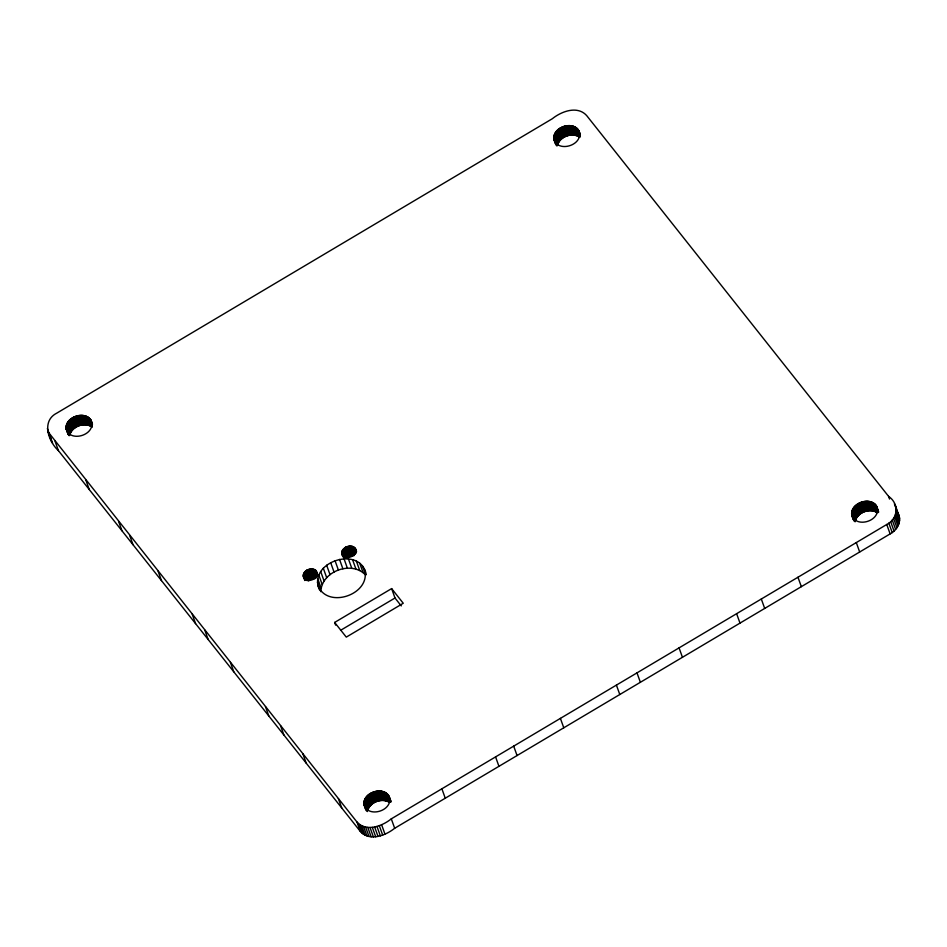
<?xml version="1.0" encoding="UTF-8"?>
<svg xmlns="http://www.w3.org/2000/svg" width="947" height="947" viewBox="0 0 947 947"><rect width="100%" height="100%" fill="white"/><g stroke="black" fill="none" stroke-linecap="round" stroke-linejoin="round"><path stroke-width="1.42" d="M66.065 427.76C66.089 414.857 90.036 409.672 91.989 423.913C91.966 436.816 68.018 441.989 66.065 427.76L68.468 434.484M363.92 803.423C363.944 790.532 387.891 785.347 389.844 799.588C389.821 812.49 365.873 817.663 363.92 803.423L366.335 810.159M553.782 138.002C553.806 125.099 577.753 119.914 579.706 134.154C579.682 147.057 555.735 152.23 553.782 138.002L556.185 144.725M851.637 513.665C851.661 500.774 875.608 495.589 877.561 509.829C877.538 522.732 853.59 527.905 851.637 513.665L854.052 520.4M319.482 589.815C306.935 562.482 360.002 544.478 366.229 574.332M362.381 565.785L365.755 575.208C352 560.079 321.424 571.171 320.832 591.686L317.458 582.275M303.253 575.788C303.111 568.484 316.961 565.809 317.375 574.024C316.807 580.712 304.425 583.234 303.253 575.788L304.212 578.487M342.909 556.647C336.86 547.544 355.409 540.903 356.522 551.734M48.285 432.116L356.948 821.984C366.181 832.318 382.268 826.163 391.3 818.847L886.759 524.484C898.076 518.802 899.472 503.804 888.582 496.358L586.678 115.593C577.445 105.259 561.358 111.426 552.326 118.73L56.867 413.093C41.289 420.882 48.167 441.314 58.418 450.642L360.322 831.407C369.555 841.741 385.642 835.574 394.674 828.27L890.133 533.907C898.111 529.918 903.45 518.175 896.122 511.096M88.852 417.698L92.214 427.121C84.603 421.675 72.031 426.186 69.64 435.241L66.266 425.83M386.151 792.97L389.525 802.381C381.807 797.611 369.851 802.062 367.495 810.916L364.122 801.505M576.557 127.94L579.931 137.362C572.319 131.917 559.748 136.427 557.357 145.483L553.983 136.072M873.868 503.212L877.23 512.623C869.524 507.852 857.556 512.303 855.212 521.158L851.838 511.747M312.439 568.969L315.813 578.38L311.823 578.889L308.438 581.032L305.064 571.609M350.958 546.076L354.332 555.487L350.343 555.996L346.957 558.138L343.583 548.727M334.646 622.439L391.62 588.596L403.256 603.263L346.282 637.118L334.646 622.439L335.617 625.127M340.553 630.347L394.994 598.007L391.62 588.596M394.994 598.007L401.256 605.914M318.038 585.779C327.851 609.868 372.396 593.733 364.311 568.958M341.938 553.948C344.755 561.05 357.93 556.363 355.563 549.047M895.341 505.461L899.319 516.636M894.418 503.804L899.638 518.447M896.276 510.883L899.65 520.305M896.004 512.765L899.378 522.176M895.46 514.623L898.833 524.046M888.582 496.358L889.541 499.057M894.643 516.47L898.016 525.893M893.566 518.269L896.939 527.68M892.228 519.986L895.602 529.397M890.642 521.608L894.015 531.03M888.819 523.123L892.192 532.534M886.759 524.484L890.133 533.907M876.614 506.16L878.532 511.546M876.271 505.603L878.496 511.877M875.868 505.047L878.532 512.516M875.43 504.538L877.833 511.262M874.945 504.053L877.833 512.126M874.424 503.615L877.313 511.688M873.276 502.845L876.65 512.256M872.649 502.514L876.022 511.936M872.009 502.218L875.383 511.64M871.335 501.969L874.708 511.392M870.636 501.756L874.01 511.167M869.914 501.579L873.288 510.989M869.18 501.437L872.554 510.859M868.423 501.342L871.796 510.753M867.665 501.283L871.027 510.693M866.884 501.259L870.257 510.682M866.091 501.283L869.464 510.693M865.298 501.342L868.671 510.753M864.493 501.437L867.866 510.859M863.688 501.579L867.061 510.989M862.895 501.756L866.256 511.167M862.09 501.969L865.463 511.392M861.297 502.23L864.67 511.652M860.503 502.537L863.877 511.948M859.722 502.869L863.096 512.291M858.953 503.259L862.326 512.67M858.195 503.674L861.569 513.096M857.473 504.135L860.847 513.546M856.786 504.621L860.16 514.032M856.135 505.13L859.509 514.541M855.532 505.651L858.905 515.073M854.963 506.207L858.337 515.618M854.443 506.775L857.816 516.186M853.957 507.355L857.331 516.778M853.519 507.959L856.893 517.37M853.129 508.563L856.502 517.985M852.774 509.19L856.147 518.601M852.478 509.817L855.851 519.24M852.217 510.457L855.591 519.867M852.004 511.096L855.378 520.519M851.72 512.386L855.094 521.809M851.661 513.025L854.064 519.761M851.673 514.304L854.076 521.028M851.744 514.931L853.555 520.021M852.063 516.162L853.034 518.849M856.301 542.584L859.675 551.994M797.966 577.244L801.34 586.655M761.317 599.013L764.691 608.436M579.043 131.065L580.239 134.356M578.416 129.928L580.203 134.521M578.013 129.384L579.943 134.758M577.563 128.863L579.978 135.587M577.078 128.378L579.978 136.451M576.001 127.537L579.375 136.948M575.421 127.17L578.783 136.581M574.793 126.839L578.167 136.261M574.142 126.555L577.516 135.966M573.48 126.294L576.841 135.717M572.781 126.081L576.155 135.504M572.059 125.904L575.433 135.326M571.325 125.762L574.699 135.184M570.567 125.667L573.941 135.09M569.798 125.608L573.172 135.03M569.017 125.584L572.39 135.007M568.236 125.608L571.609 135.019M567.442 125.667L570.816 135.078M566.637 125.762L570.011 135.184M565.832 125.904L569.206 135.314M565.028 126.081L568.401 135.492M564.234 126.294L567.608 135.717M563.441 126.555L566.803 135.977M562.648 126.862L566.022 136.273M736.624 613.692L739.998 623.102M561.867 127.194L565.241 136.617M561.098 127.585L564.471 136.995M560.34 127.999L563.714 137.422M559.618 128.461L562.992 137.883M558.931 128.946L562.305 138.357M558.28 129.455L561.654 138.866M557.676 129.988L561.05 139.398M557.108 130.532L560.482 139.955M556.587 131.1L559.949 140.523M556.102 131.68L559.476 141.103M555.664 132.284L559.038 141.695M555.273 132.9L558.647 142.31M554.918 133.515L558.292 142.938M554.622 134.143L557.984 143.565M554.362 134.782L557.736 144.204M554.149 135.421L557.523 144.844M553.865 136.711L556.753 144.784M553.794 137.351L556.883 145.98M553.806 138.629L556.043 144.915M554.019 139.884L555.7 144.358M679.07 647.878L682.444 657.301M637 672.879L640.373 682.29M616.414 685.107L619.788 694.518M560.399 718.382L563.773 727.793M513.688 746.141L517.062 755.552M495.577 756.902L498.939 766.312M441.882 788.792L445.256 798.214M354.995 548.1L356.439 552.137M354.285 547.39L356.214 552.764M359.671 563.098L363.032 572.509M353.314 546.75L355.729 553.474M352.189 546.312L355.089 554.386M356.344 561.038L359.718 570.461M349.656 546.04L353.03 555.451M348.318 546.206L351.692 555.629M352.556 559.641L355.93 569.052M346.969 546.585L350.343 555.996M345.667 547.165L349.041 556.587M345.347 547.342L348.721 556.765M344.613 547.84L347.975 557.25M348.413 558.884L351.787 568.307M342.778 549.71L345.679 557.783M342.21 550.752L344.613 557.475M341.867 551.829L343.797 557.203M341.772 552.906L343.216 556.943M344.033 558.801L347.395 568.224M339.535 559.393L342.897 568.816M335.037 560.671L338.41 570.082M330.669 562.636L334.042 572.059M326.656 565.241L330.03 574.651M323.318 568.247L326.679 577.658M320.69 571.55L324.063 580.961M318.819 575.054L322.181 584.477M315.765 570.272L317.695 575.658M314.795 569.644L317.198 576.368M317.73 578.664L321.092 588.075M313.67 569.206L316.558 577.279M311.137 568.922L314.499 578.345M309.787 569.1L313.161 578.51M308.45 569.467L311.823 578.889M389.181 796.498L390.862 801.126M388.554 795.362L390.827 801.304M388.152 794.817L390.815 802.275M387.714 794.296L390.117 801.02M307.148 570.058L310.509 579.469M387.228 793.811L390.117 801.884M306.828 570.236L310.202 579.647M386.707 793.373L389.596 801.446M306.082 570.721L309.456 580.144M385.559 792.603L388.933 802.014M384.944 792.272L388.306 801.695M384.293 791.976L387.666 801.399M383.618 791.728L386.992 801.15M382.919 791.514L386.293 800.925M304.259 572.592L307.148 580.665M382.197 791.337L385.571 800.76M303.679 573.633L306.094 580.369M381.463 791.195L384.837 800.617M391.3 818.847L394.674 828.27M303.336 574.711L305.265 580.097M380.718 791.1L384.08 800.523M303.419 576.841L304.816 580.523M379.948 791.041L383.322 800.452M379.167 791.017L382.541 800.44M378.374 791.041L381.748 800.452M377.581 791.1L380.954 800.511M376.776 791.195L380.149 800.617M375.983 791.337L379.356 800.748M375.178 791.514L378.551 800.925M374.373 791.728L377.746 801.15M373.58 791.988L376.953 801.411M372.787 792.296L376.16 801.707M372.005 792.627L375.379 802.05M371.236 793.018L374.61 802.429M370.49 793.432L373.864 802.855M381.558 824.6L384.92 834.023M369.756 793.894L373.13 803.316M369.07 794.379L372.443 803.79M368.419 794.888L371.792 804.299M379.297 825.654L382.671 835.076M367.815 795.409L371.188 804.832M367.247 795.965L370.62 805.376M366.726 796.534L370.099 805.944M376.989 826.471L380.363 835.881M366.24 797.114L369.614 806.536M365.802 797.717L369.176 807.128M365.412 798.321L368.785 807.744M365.068 798.948L368.442 808.371M364.761 799.576L368.134 808.998M374.657 827.051L378.031 836.461M364.5 800.215L367.874 809.638M364.287 800.854L367.661 810.277M364.015 802.145L367.377 811.567M363.944 802.784L366.347 809.519M363.956 804.062L366.359 810.786M372.325 827.394L375.699 836.805M364.169 805.317L365.613 809.342M370.028 827.5L373.402 836.923M367.779 827.382L371.153 836.805M365.613 827.039L368.987 836.461M363.553 826.471L366.927 835.893M361.624 825.677L364.997 835.1M359.872 824.671L363.246 834.082M358.297 823.44L361.671 832.851M356.948 821.984L360.322 831.407M338.387 798.581L341.76 808.004M302.851 753.753L306.224 763.175M280.513 725.591L283.887 735.002M265.468 706.604L268.841 716.027M230.393 662.367L233.767 671.79M204.765 630.039L208.139 639.462M192.217 614.224L195.591 623.635M158.09 571.183L161.464 580.594M91.042 420.243L92.486 424.28M90.699 419.687L92.143 423.723M90.296 419.142L92.226 424.516M89.858 418.621L92.261 425.345M89.373 418.148L92.261 426.209M88.296 417.296L91.658 426.718M87.704 416.929L91.078 426.351M87.077 416.597L90.45 426.02M129.632 535.28L132.994 544.691M86.437 416.313L89.811 425.724M85.763 416.053L89.136 425.475M85.064 415.84L88.438 425.262M84.342 415.662L87.716 425.085M83.608 415.52L86.982 424.943M82.851 415.425L86.224 424.848M82.093 415.366L85.455 424.789M81.312 415.342L84.685 424.765M80.519 415.366L83.892 424.789M118.588 521.359L121.962 530.77M79.726 415.425L83.099 424.836M78.921 415.52L82.294 424.943M78.116 415.662L81.489 425.073M77.323 415.84L80.684 425.262M76.518 416.053L79.891 425.475M75.724 416.313L79.098 425.736M74.931 416.621L78.305 426.032M74.15 416.952L77.524 426.375M73.381 417.343L76.754 426.754M72.623 417.769L75.997 427.18M71.901 418.219L75.275 427.642M71.214 418.704L74.588 428.127M70.563 419.213L73.937 428.624M69.96 419.746L73.333 429.157M69.391 420.29L72.765 429.713M68.871 420.859L72.244 430.281M68.385 421.439L71.759 430.861M67.947 422.042L71.321 431.465M67.557 422.658L70.93 432.069M67.201 423.273L70.575 432.696M66.906 423.901L70.279 433.324M66.645 424.54L70.019 433.963M66.432 425.179L69.806 434.602M85.881 480.093L89.243 489.516M66.148 426.47L69.048 434.543M66.089 427.121L69.167 435.738M66.101 428.387L68.326 434.673M66.172 429.015L68.101 434.401M55.056 441.219L58.418 450.642M47.362 428.553L52.582 443.196M47.681 430.364L51.659 441.539M50.736 437.964L51.043 439.787"/></g></svg>
